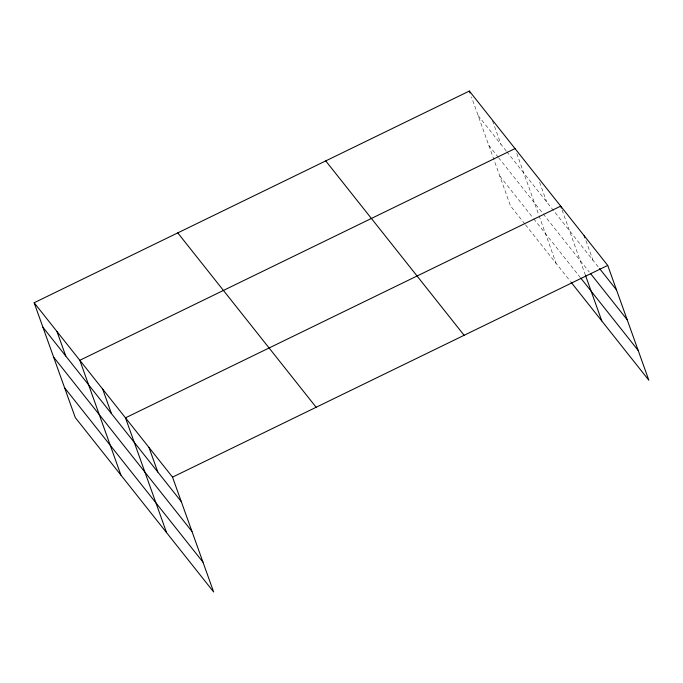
<?xml version="1.0" encoding="UTF-8"?>
<svg xmlns="http://www.w3.org/2000/svg" width="683" height="683" viewBox="0 0 683 683"><rect width="100%" height="100%" fill="white"/><g stroke="black" fill="none" stroke-linecap="round" stroke-linejoin="round"><path stroke-width="0.51" stroke-dasharray="3.42 2.56" d="M478.134 115.564L506.188 150.909M506.846 151.737L598.871 267.71M488.806 145.359L497.941 156.868M498.59 157.696L589.284 271.988M499.802 176.069L533.073 217.997M533.722 218.816L580.038 277.187M524.826 223.956L510.474 205.865L471.466 96.926M525.475 224.775L570.493 281.498M585.971 240.689L592.989 260.3M562.092 210.057L585.459 275.309M539.613 182.267L546.639 201.878M516.783 153.496L538.725 214.795M539.083 215.785L556.133 263.416M492.545 120.797L500.972 144.335"/><path stroke-width="1.02" d="M34.15 302.748L172.526 477.135L213.642 591.956L75.267 417.578L34.15 302.748L469.358 91.044L607.733 265.422L648.85 380.252L571.142 282.318M515.025 148.587L79.817 360.3L120.925 475.12M172.526 477.135L607.733 265.422M599.529 268.539L616.518 289.942M590.59 273.627L627.19 319.746M580.695 278.007L638.178 350.447M325.74 160.906L464.116 335.293M177.768 232.886L316.144 407.273M42.927 327.268L181.311 501.655M53.598 357.072L191.974 531.451M64.595 387.773L202.971 562.152M584.213 235.78L584.913 237.744M561.392 208.102L560.692 206.138L125.476 417.842L166.592 532.663M585.459 275.309L601.8 320.959M469.358 91.044L470.058 93.008M149.005 447.485L157.782 472.004M102.646 389.071L111.423 413.591M56.979 331.52L65.764 356.039"/></g></svg>
